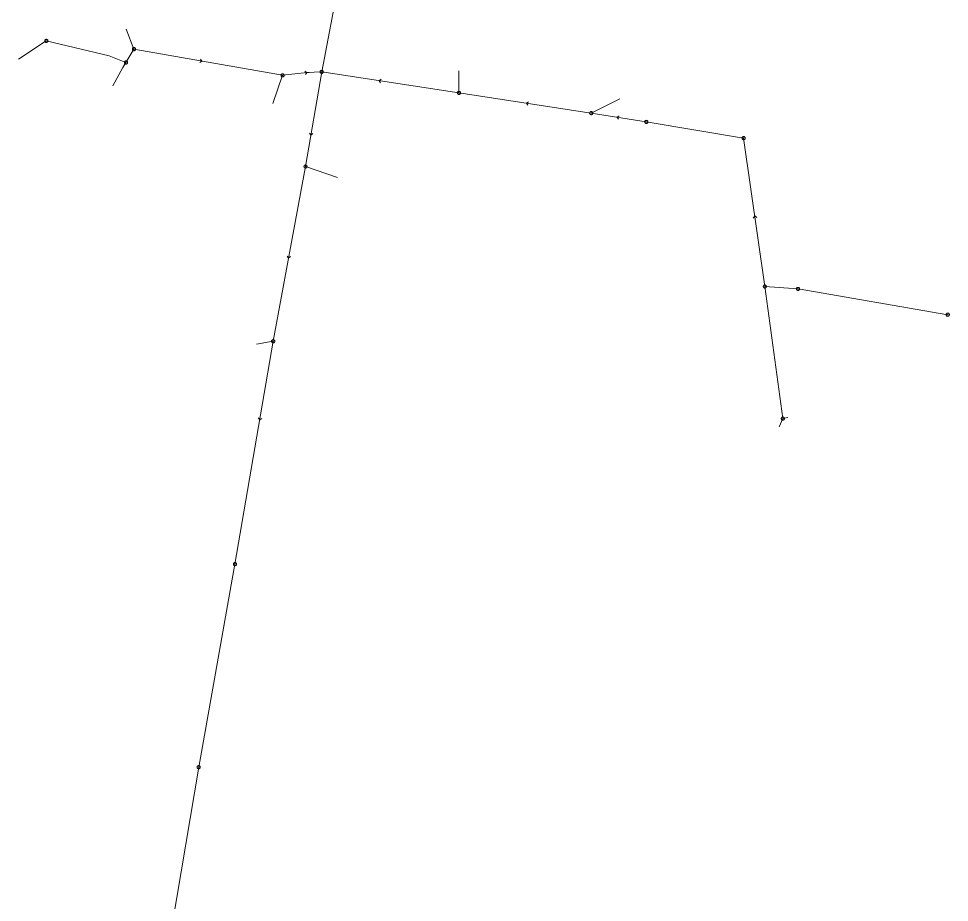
# Model space of a CAD drawing. Header units: metres. Extents: x 25504150 to 25508618, y 6694193 to 6702753.
# Drawn here: x 25505781 to 25506053.6, y 6697290.7 to 6697549.7 of the extents above; entities that cross this region are included whole.
import ezdxf

# ---------------------------------------------------------------- set-up
doc = ezdxf.new("R2010")
doc.units = ezdxf.units.M
for name, pattern in [('Sewer_node', [0]), ('Viemariputket', [0]), ('Viemarivarusteet', [0])]:
    doc.linetypes.add(name, pattern=pattern)
for name, color, linetype, lineweight in [('Sewer_node', 7, 'Sewer_node', 0), ('Viemariputket', 7, 'Viemariputket', 0), ('Viemarivarusteet', 7, 'Viemarivarusteet', 0)]:
    doc.layers.add(name, color=color, linetype=linetype, lineweight=lineweight)

msp = doc.modelspace()

# ---------------------------------------------------------------- linework, layer by layer
at = {"layer": 'Sewer_node', "color": 46, "linetype": 'Continuous', "true_color": 0x7f5f00, "flags": 128}
for points, elevation in [([(25505789.59, 6697543.14), (25505789.58, 6697543.21), (25505789.57, 6697543.28), (25505789.54, 6697543.35), (25505789.5, 6697543.41), (25505789.46, 6697543.47), (25505789.4, 6697543.51), (25505789.34, 6697543.55), (25505789.27, 6697543.58), (25505789.2, 6697543.59), (25505789.13, 6697543.6), (25505789.06, 6697543.59), (25505788.99, 6697543.58), (25505788.92, 6697543.55), (25505788.86, 6697543.51), (25505788.8, 6697543.47), (25505788.76, 6697543.41), (25505788.72, 6697543.35), (25505788.69, 6697543.28), (25505788.68, 6697543.21), (25505788.67, 6697543.14), (25505788.68, 6697543.07), (25505788.69, 6697543), (25505788.72, 6697542.93), (25505788.76, 6697542.87), (25505788.8, 6697542.81), (25505788.86, 6697542.77), (25505788.92, 6697542.73), (25505788.99, 6697542.7), (25505789.06, 6697542.69), (25505789.13, 6697542.68), (25505789.2, 6697542.69), (25505789.27, 6697542.7), (25505789.34, 6697542.73), (25505789.4, 6697542.77), (25505789.46, 6697542.81), (25505789.5, 6697542.87), (25505789.54, 6697542.93), (25505789.57, 6697543), (25505789.58, 6697543.07)], 38.1), ([(25505815.28, 6697540.72), (25505815.27, 6697540.79), (25505815.26, 6697540.87), (25505815.23, 6697540.93), (25505815.19, 6697541), (25505815.14, 6697541.05), (25505815.09, 6697541.1), (25505815.02, 6697541.14), (25505814.96, 6697541.17), (25505814.88, 6697541.18), (25505814.81, 6697541.19), (25505814.74, 6697541.18), (25505814.66, 6697541.17), (25505814.6, 6697541.14), (25505814.53, 6697541.1), (25505814.48, 6697541.05), (25505814.43, 6697541), (25505814.39, 6697540.93), (25505814.36, 6697540.87), (25505814.35, 6697540.79), (25505814.34, 6697540.72), (25505814.35, 6697540.65), (25505814.36, 6697540.57), (25505814.39, 6697540.51), (25505814.43, 6697540.44), (25505814.48, 6697540.39), (25505814.53, 6697540.34), (25505814.6, 6697540.3), (25505814.66, 6697540.27), (25505814.74, 6697540.26), (25505814.81, 6697540.25), (25505814.88, 6697540.26), (25505814.96, 6697540.27), (25505815.02, 6697540.3), (25505815.09, 6697540.34), (25505815.14, 6697540.39), (25505815.19, 6697540.44), (25505815.23, 6697540.51), (25505815.26, 6697540.57), (25505815.27, 6697540.65)], 38.42), ([(25505812.92, 6697536.8), (25505812.91, 6697536.87), (25505812.9, 6697536.94), (25505812.87, 6697537.01), (25505812.83, 6697537.07), (25505812.79, 6697537.13), (25505812.73, 6697537.17), (25505812.67, 6697537.21), (25505812.6, 6697537.24), (25505812.53, 6697537.25), (25505812.46, 6697537.26), (25505812.39, 6697537.25), (25505812.32, 6697537.24), (25505812.25, 6697537.21), (25505812.19, 6697537.17), (25505812.13, 6697537.13), (25505812.09, 6697537.07), (25505812.05, 6697537.01), (25505812.02, 6697536.94), (25505812.01, 6697536.87), (25505812, 6697536.8), (25505812.01, 6697536.73), (25505812.02, 6697536.66), (25505812.05, 6697536.59), (25505812.09, 6697536.53), (25505812.13, 6697536.47), (25505812.19, 6697536.43), (25505812.25, 6697536.39), (25505812.32, 6697536.36), (25505812.39, 6697536.35), (25505812.46, 6697536.34), (25505812.53, 6697536.35), (25505812.6, 6697536.36), (25505812.67, 6697536.39), (25505812.73, 6697536.43), (25505812.79, 6697536.47), (25505812.83, 6697536.53), (25505812.87, 6697536.59), (25505812.9, 6697536.66), (25505812.91, 6697536.73)], 38.55), ([(25505870.26, 6697534.05), (25505870.25, 6697534.12), (25505870.24, 6697534.19), (25505870.21, 6697534.26), (25505870.17, 6697534.32), (25505870.13, 6697534.38), (25505870.07, 6697534.42), (25505870.01, 6697534.46), (25505869.94, 6697534.49), (25505869.87, 6697534.5), (25505869.8, 6697534.51), (25505869.73, 6697534.5), (25505869.66, 6697534.49), (25505869.59, 6697534.46), (25505869.53, 6697534.42), (25505869.47, 6697534.38), (25505869.43, 6697534.32), (25505869.39, 6697534.26), (25505869.36, 6697534.19), (25505869.35, 6697534.12), (25505869.34, 6697534.05), (25505869.35, 6697533.98), (25505869.36, 6697533.91), (25505869.39, 6697533.84), (25505869.43, 6697533.78), (25505869.47, 6697533.72), (25505869.53, 6697533.68), (25505869.59, 6697533.64), (25505869.66, 6697533.61), (25505869.73, 6697533.6), (25505869.8, 6697533.59), (25505869.87, 6697533.6), (25505869.94, 6697533.61), (25505870.01, 6697533.64), (25505870.07, 6697533.68), (25505870.13, 6697533.72), (25505870.17, 6697533.78), (25505870.21, 6697533.84), (25505870.24, 6697533.91), (25505870.25, 6697533.98)], 37.04), ([(25505858.8, 6697533.04), (25505858.79, 6697533.11), (25505858.78, 6697533.18), (25505858.75, 6697533.25), (25505858.71, 6697533.31), (25505858.67, 6697533.37), (25505858.61, 6697533.41), (25505858.55, 6697533.45), (25505858.48, 6697533.48), (25505858.41, 6697533.49), (25505858.34, 6697533.5), (25505858.27, 6697533.49), (25505858.2, 6697533.48), (25505858.13, 6697533.45), (25505858.07, 6697533.41), (25505858.01, 6697533.37), (25505857.97, 6697533.31), (25505857.93, 6697533.25), (25505857.9, 6697533.18), (25505857.89, 6697533.11), (25505857.88, 6697533.04), (25505857.89, 6697532.97), (25505857.9, 6697532.9), (25505857.93, 6697532.83), (25505857.97, 6697532.77), (25505858.01, 6697532.71), (25505858.07, 6697532.67), (25505858.13, 6697532.63), (25505858.2, 6697532.6), (25505858.27, 6697532.59), (25505858.34, 6697532.58), (25505858.41, 6697532.59), (25505858.48, 6697532.6), (25505858.55, 6697532.63), (25505858.61, 6697532.67), (25505858.67, 6697532.71), (25505858.71, 6697532.77), (25505858.75, 6697532.83), (25505858.78, 6697532.9), (25505858.79, 6697532.97)], 37.08), ([(25505949.19, 6697521.96), (25505949.18, 6697522.03), (25505949.17, 6697522.1), (25505949.14, 6697522.17), (25505949.1, 6697522.23), (25505949.06, 6697522.29), (25505949, 6697522.33), (25505948.94, 6697522.37), (25505948.87, 6697522.4), (25505948.8, 6697522.41), (25505948.73, 6697522.42), (25505948.66, 6697522.41), (25505948.59, 6697522.4), (25505948.52, 6697522.37), (25505948.46, 6697522.33), (25505948.4, 6697522.29), (25505948.36, 6697522.23), (25505948.32, 6697522.17), (25505948.29, 6697522.1), (25505948.28, 6697522.03), (25505948.27, 6697521.96), (25505948.28, 6697521.89), (25505948.29, 6697521.82), (25505948.32, 6697521.75), (25505948.36, 6697521.69), (25505948.4, 6697521.63), (25505948.46, 6697521.59), (25505948.52, 6697521.55), (25505948.59, 6697521.52), (25505948.66, 6697521.51), (25505948.73, 6697521.5), (25505948.8, 6697521.51), (25505948.87, 6697521.52), (25505948.94, 6697521.55), (25505949, 6697521.59), (25505949.06, 6697521.63), (25505949.1, 6697521.69), (25505949.14, 6697521.75), (25505949.17, 6697521.82), (25505949.18, 6697521.89)], 38.33), ([(25505965.32, 6697519.4), (25505965.31, 6697519.47), (25505965.3, 6697519.54), (25505965.27, 6697519.61), (25505965.23, 6697519.67), (25505965.19, 6697519.73), (25505965.13, 6697519.77), (25505965.07, 6697519.81), (25505965, 6697519.84), (25505964.93, 6697519.85), (25505964.86, 6697519.86), (25505964.79, 6697519.85), (25505964.72, 6697519.84), (25505964.65, 6697519.81), (25505964.59, 6697519.77), (25505964.53, 6697519.73), (25505964.49, 6697519.67), (25505964.45, 6697519.61), (25505964.42, 6697519.54), (25505964.41, 6697519.47), (25505964.4, 6697519.4), (25505964.41, 6697519.33), (25505964.42, 6697519.26), (25505964.45, 6697519.19), (25505964.49, 6697519.13), (25505964.53, 6697519.07), (25505964.59, 6697519.03), (25505964.65, 6697518.99), (25505964.72, 6697518.96), (25505964.79, 6697518.95), (25505964.86, 6697518.94), (25505964.93, 6697518.95), (25505965, 6697518.96), (25505965.07, 6697518.99), (25505965.13, 6697519.03), (25505965.19, 6697519.07), (25505965.23, 6697519.13), (25505965.27, 6697519.19), (25505965.3, 6697519.26), (25505965.31, 6697519.33)], 38.91), ([(25505993.83, 6697514.64), (25505993.82, 6697514.71), (25505993.81, 6697514.78), (25505993.78, 6697514.85), (25505993.74, 6697514.91), (25505993.7, 6697514.97), (25505993.64, 6697515.01), (25505993.58, 6697515.05), (25505993.51, 6697515.08), (25505993.44, 6697515.09), (25505993.37, 6697515.1), (25505993.3, 6697515.09), (25505993.23, 6697515.08), (25505993.16, 6697515.05), (25505993.1, 6697515.01), (25505993.04, 6697514.97), (25505993, 6697514.91), (25505992.96, 6697514.85), (25505992.93, 6697514.78), (25505992.92, 6697514.71), (25505992.91, 6697514.64), (25505992.92, 6697514.57), (25505992.93, 6697514.5), (25505992.96, 6697514.43), (25505993, 6697514.37), (25505993.04, 6697514.31), (25505993.1, 6697514.27), (25505993.16, 6697514.23), (25505993.23, 6697514.2), (25505993.3, 6697514.19), (25505993.37, 6697514.18), (25505993.44, 6697514.19), (25505993.51, 6697514.2), (25505993.58, 6697514.23), (25505993.64, 6697514.27), (25505993.7, 6697514.31), (25505993.74, 6697514.37), (25505993.78, 6697514.43), (25505993.81, 6697514.5), (25505993.82, 6697514.57)], 39.39), ([(25505865.52, 6697506.32), (25505865.51, 6697506.39), (25505865.5, 6697506.46), (25505865.47, 6697506.53), (25505865.43, 6697506.59), (25505865.39, 6697506.65), (25505865.33, 6697506.69), (25505865.27, 6697506.73), (25505865.2, 6697506.76), (25505865.13, 6697506.77), (25505865.06, 6697506.78), (25505864.99, 6697506.77), (25505864.92, 6697506.76), (25505864.85, 6697506.73), (25505864.79, 6697506.69), (25505864.73, 6697506.65), (25505864.69, 6697506.59), (25505864.65, 6697506.53), (25505864.62, 6697506.46), (25505864.61, 6697506.39), (25505864.6, 6697506.32), (25505864.61, 6697506.25), (25505864.62, 6697506.18), (25505864.65, 6697506.11), (25505864.69, 6697506.05), (25505864.73, 6697505.99), (25505864.79, 6697505.95), (25505864.85, 6697505.91), (25505864.92, 6697505.88), (25505864.99, 6697505.87), (25505865.06, 6697505.86), (25505865.13, 6697505.87), (25505865.2, 6697505.88), (25505865.27, 6697505.91), (25505865.33, 6697505.95), (25505865.39, 6697505.99), (25505865.43, 6697506.05), (25505865.47, 6697506.11), (25505865.5, 6697506.18), (25505865.51, 6697506.25)], 36.98), ([(25506000.04, 6697471.16), (25506000.03, 6697471.23), (25506000.02, 6697471.3), (25505999.99, 6697471.37), (25505999.95, 6697471.43), (25505999.91, 6697471.49), (25505999.85, 6697471.53), (25505999.79, 6697471.57), (25505999.72, 6697471.6), (25505999.65, 6697471.61), (25505999.58, 6697471.62), (25505999.51, 6697471.61), (25505999.44, 6697471.6), (25505999.37, 6697471.57), (25505999.31, 6697471.53), (25505999.25, 6697471.49), (25505999.21, 6697471.43), (25505999.17, 6697471.37), (25505999.14, 6697471.3), (25505999.13, 6697471.23), (25505999.12, 6697471.16), (25505999.13, 6697471.09), (25505999.14, 6697471.02), (25505999.17, 6697470.95), (25505999.21, 6697470.89), (25505999.25, 6697470.83), (25505999.31, 6697470.79), (25505999.37, 6697470.75), (25505999.44, 6697470.72), (25505999.51, 6697470.71), (25505999.58, 6697470.7), (25505999.65, 6697470.71), (25505999.72, 6697470.72), (25505999.79, 6697470.75), (25505999.85, 6697470.79), (25505999.91, 6697470.83), (25505999.95, 6697470.89), (25505999.99, 6697470.95), (25506000.02, 6697471.02), (25506000.03, 6697471.09)], 42.76), ([(25506009.76, 6697470.46), (25506009.75, 6697470.53), (25506009.74, 6697470.6), (25506009.71, 6697470.67), (25506009.67, 6697470.73), (25506009.63, 6697470.79), (25506009.57, 6697470.83), (25506009.51, 6697470.87), (25506009.44, 6697470.9), (25506009.37, 6697470.91), (25506009.3, 6697470.92), (25506009.23, 6697470.91), (25506009.16, 6697470.9), (25506009.09, 6697470.87), (25506009.03, 6697470.83), (25506008.97, 6697470.79), (25506008.93, 6697470.73), (25506008.89, 6697470.67), (25506008.86, 6697470.6), (25506008.85, 6697470.53), (25506008.84, 6697470.46), (25506008.85, 6697470.39), (25506008.86, 6697470.32), (25506008.89, 6697470.25), (25506008.93, 6697470.19), (25506008.97, 6697470.13), (25506009.03, 6697470.09), (25506009.09, 6697470.05), (25506009.16, 6697470.02), (25506009.23, 6697470.01), (25506009.3, 6697470), (25506009.37, 6697470.01), (25506009.44, 6697470.02), (25506009.51, 6697470.05), (25506009.57, 6697470.09), (25506009.63, 6697470.13), (25506009.67, 6697470.19), (25506009.71, 6697470.25), (25506009.74, 6697470.32), (25506009.75, 6697470.39)], 43.82), ([(25506053.62, 6697462.9), (25506053.61, 6697462.97), (25506053.6, 6697463.05), (25506053.57, 6697463.11), (25506053.53, 6697463.18), (25506053.48, 6697463.23), (25506053.43, 6697463.28), (25506053.36, 6697463.32), (25506053.3, 6697463.35), (25506053.22, 6697463.36), (25506053.15, 6697463.37), (25506053.08, 6697463.36), (25506053, 6697463.35), (25506052.94, 6697463.32), (25506052.87, 6697463.28), (25506052.82, 6697463.23), (25506052.77, 6697463.18), (25506052.73, 6697463.11), (25506052.7, 6697463.05), (25506052.69, 6697462.97), (25506052.68, 6697462.9), (25506052.69, 6697462.83), (25506052.7, 6697462.75), (25506052.73, 6697462.69), (25506052.77, 6697462.62), (25506052.82, 6697462.57), (25506052.87, 6697462.52), (25506052.94, 6697462.48), (25506053, 6697462.45), (25506053.08, 6697462.44), (25506053.15, 6697462.43), (25506053.22, 6697462.44), (25506053.3, 6697462.45), (25506053.36, 6697462.48), (25506053.43, 6697462.52), (25506053.48, 6697462.57), (25506053.53, 6697462.62), (25506053.57, 6697462.69), (25506053.6, 6697462.75), (25506053.61, 6697462.83)], 44.05), ([(25505856.05, 6697455.12), (25505856.04, 6697455.19), (25505856.03, 6697455.27), (25505856, 6697455.33), (25505855.96, 6697455.4), (25505855.91, 6697455.45), (25505855.86, 6697455.5), (25505855.79, 6697455.54), (25505855.73, 6697455.57), (25505855.65, 6697455.58), (25505855.58, 6697455.59), (25505855.51, 6697455.58), (25505855.43, 6697455.57), (25505855.37, 6697455.54), (25505855.3, 6697455.5), (25505855.25, 6697455.45), (25505855.2, 6697455.4), (25505855.16, 6697455.33), (25505855.13, 6697455.27), (25505855.12, 6697455.19), (25505855.11, 6697455.12), (25505855.12, 6697455.05), (25505855.13, 6697454.97), (25505855.16, 6697454.91), (25505855.2, 6697454.84), (25505855.25, 6697454.79), (25505855.3, 6697454.74), (25505855.37, 6697454.7), (25505855.43, 6697454.67), (25505855.51, 6697454.66), (25505855.58, 6697454.65), (25505855.65, 6697454.66), (25505855.73, 6697454.67), (25505855.79, 6697454.7), (25505855.86, 6697454.74), (25505855.91, 6697454.79), (25505855.96, 6697454.84), (25505856, 6697454.91), (25505856.03, 6697454.97), (25505856.04, 6697455.05)], 37.12), ([(25506005.31, 6697432.47), (25506005.3, 6697432.54), (25506005.29, 6697432.61), (25506005.26, 6697432.68), (25506005.22, 6697432.74), (25506005.18, 6697432.8), (25506005.12, 6697432.84), (25506005.06, 6697432.88), (25506004.99, 6697432.91), (25506004.92, 6697432.92), (25506004.85, 6697432.93), (25506004.78, 6697432.92), (25506004.71, 6697432.91), (25506004.64, 6697432.88), (25506004.58, 6697432.84), (25506004.52, 6697432.8), (25506004.48, 6697432.74), (25506004.44, 6697432.68), (25506004.41, 6697432.61), (25506004.4, 6697432.54), (25506004.39, 6697432.47), (25506004.4, 6697432.4), (25506004.41, 6697432.33), (25506004.44, 6697432.26), (25506004.48, 6697432.2), (25506004.52, 6697432.14), (25506004.58, 6697432.1), (25506004.64, 6697432.06), (25506004.71, 6697432.03), (25506004.78, 6697432.02), (25506004.85, 6697432.01), (25506004.92, 6697432.02), (25506004.99, 6697432.03), (25506005.06, 6697432.06), (25506005.12, 6697432.1), (25506005.18, 6697432.14), (25506005.22, 6697432.2), (25506005.26, 6697432.26), (25506005.29, 6697432.33), (25506005.3, 6697432.4)], 43.07), ([(25505844.85, 6697389.82), (25505844.84, 6697389.89), (25505844.83, 6697389.96), (25505844.8, 6697390.03), (25505844.76, 6697390.09), (25505844.72, 6697390.15), (25505844.66, 6697390.19), (25505844.6, 6697390.23), (25505844.53, 6697390.26), (25505844.46, 6697390.27), (25505844.39, 6697390.28), (25505844.32, 6697390.27), (25505844.25, 6697390.26), (25505844.18, 6697390.23), (25505844.12, 6697390.19), (25505844.06, 6697390.15), (25505844.02, 6697390.09), (25505843.98, 6697390.03), (25505843.95, 6697389.96), (25505843.94, 6697389.89), (25505843.93, 6697389.82), (25505843.94, 6697389.75), (25505843.95, 6697389.68), (25505843.98, 6697389.61), (25505844.02, 6697389.55), (25505844.06, 6697389.49), (25505844.12, 6697389.45), (25505844.18, 6697389.41), (25505844.25, 6697389.38), (25505844.32, 6697389.37), (25505844.39, 6697389.36), (25505844.46, 6697389.37), (25505844.53, 6697389.38), (25505844.6, 6697389.41), (25505844.66, 6697389.45), (25505844.72, 6697389.49), (25505844.76, 6697389.55), (25505844.8, 6697389.61), (25505844.83, 6697389.68), (25505844.84, 6697389.75)], 37.61), ([(25505834.24, 6697330.33), (25505834.23, 6697330.4), (25505834.22, 6697330.47), (25505834.19, 6697330.54), (25505834.15, 6697330.6), (25505834.11, 6697330.66), (25505834.05, 6697330.7), (25505833.99, 6697330.74), (25505833.92, 6697330.77), (25505833.85, 6697330.78), (25505833.78, 6697330.79), (25505833.71, 6697330.78), (25505833.64, 6697330.77), (25505833.57, 6697330.74), (25505833.51, 6697330.7), (25505833.45, 6697330.66), (25505833.41, 6697330.6), (25505833.37, 6697330.54), (25505833.34, 6697330.47), (25505833.33, 6697330.4), (25505833.32, 6697330.33), (25505833.33, 6697330.26), (25505833.34, 6697330.19), (25505833.37, 6697330.12), (25505833.41, 6697330.06), (25505833.45, 6697330), (25505833.51, 6697329.96), (25505833.57, 6697329.92), (25505833.64, 6697329.89), (25505833.71, 6697329.88), (25505833.78, 6697329.87), (25505833.85, 6697329.88), (25505833.92, 6697329.89), (25505833.99, 6697329.92), (25505834.05, 6697329.96), (25505834.11, 6697330), (25505834.15, 6697330.06), (25505834.19, 6697330.12), (25505834.22, 6697330.19), (25505834.23, 6697330.26)], 37.82)]:
    msp.add_lwpolyline(points, close=True, dxfattribs=dict(at, elevation=elevation))
for points in [[(25505834.1, 6697536.76), (25505834.7, 6697537.21), (25505834.26, 6697537.81)], [(25505865, 6697533.25), (25505865.45, 6697533.85), (25505864.87, 6697534.3)], [(25505887.19, 6697531.93), (25505886.6, 6697531.47), (25505887.04, 6697530.88)], [(25505930.35, 6697525.32), (25505929.75, 6697524.87), (25505930.19, 6697524.27)], [(25505956.93, 6697521.2), (25505956.33, 6697520.75), (25505956.76, 6697520.15)], [(25505866.18, 6697516.12), (25505866.63, 6697515.52), (25505867.23, 6697515.95)], [(25505997.23, 6697491.38), (25505996.62, 6697491.83), (25505996.18, 6697491.23)], [(25505859.65, 6697480.09), (25505860.09, 6697479.48), (25505860.7, 6697479.91)], [(25505851.18, 6697432.68), (25505851.63, 6697432.08), (25505852.23, 6697432.52)]]:
    msp.add_lwpolyline(points, dxfattribs=at)
msp.add_lwpolyline([(25505910.46, 6697527.89), (25505910.45, 6697527.96), (25505910.44, 6697528.03), (25505910.41, 6697528.1), (25505910.37, 6697528.16), (25505910.33, 6697528.22), (25505910.27, 6697528.26), (25505910.21, 6697528.3), (25505910.14, 6697528.33), (25505910.07, 6697528.34), (25505910, 6697528.35), (25505909.93, 6697528.34), (25505909.86, 6697528.33), (25505909.79, 6697528.3), (25505909.73, 6697528.26), (25505909.67, 6697528.22), (25505909.63, 6697528.16), (25505909.59, 6697528.1), (25505909.56, 6697528.03), (25505909.55, 6697527.96), (25505909.54, 6697527.89), (25505909.55, 6697527.82), (25505909.56, 6697527.75), (25505909.59, 6697527.68), (25505909.63, 6697527.62), (25505909.67, 6697527.56), (25505909.73, 6697527.52), (25505909.79, 6697527.48), (25505909.86, 6697527.45), (25505909.93, 6697527.44), (25505910, 6697527.43), (25505910.07, 6697527.44), (25505910.14, 6697527.45), (25505910.21, 6697527.48), (25505910.27, 6697527.52), (25505910.33, 6697527.56), (25505910.37, 6697527.62), (25505910.41, 6697527.68), (25505910.44, 6697527.75), (25505910.45, 6697527.82)], close=True, dxfattribs=at)
at = {"layer": 'Viemariputket', "color": 1, "linetype": 'Continuous', "lineweight": 15}
for p, q in [((25505869.8, 6697534.05), (25505876.9, 6697571.52)), ((25505814.81, 6697540.72), (25505812.51, 6697546.57)), ((25505789.13, 6697543.14, 36.6), (25505781.03, 6697537.78, 36.84)), ((25505814.81, 6697540.72), (25505812.46, 6697536.8, 36.46)), ((25505858.34, 6697533.04), (25505814.81, 6697540.72)), ((25505865.06, 6697506.32, 34.23), (25505869.8, 6697534.05)), ((25505869.8, 6697534.05), (25505910, 6697527.89)), ((25505910, 6697527.89, 35.28), (25505909.93, 6697534.35, 35.34)), ((25505858.34, 6697533.04), (25505855.51, 6697524.78)), ((25505910, 6697527.89), (25505948.73, 6697521.96)), ((25505948.73, 6697521.96), (25505957.06, 6697526.11)), ((25505948.73, 6697521.96), (25505964.86, 6697519.4)), ((25505964.86, 6697519.4), (25505993.37, 6697514.64)), ((25505993.37, 6697514.64, 37.21), (25505999.58, 6697471.16, 37.82)), ((25505855.58, 6697455.12), (25505865.06, 6697506.32, 34.23)), ((25505865.06, 6697506.32, 35.82), (25505874.42, 6697503.1, 35.95)), ((25505999.58, 6697471.16, 37.86), (25506004.85, 6697432.47, 38.14)), ((25505999.58, 6697471.16), (25506009.3, 6697470.46)), ((25506009.3, 6697470.46), (25506053.15, 6697462.9)), ((25505844.39, 6697389.82), (25505855.58, 6697455.12)), ((25505855.58, 6697455.12), (25505850.69, 6697454.22)), ((25506004.85, 6697432.47, 38.22), (25506006.27, 6697432.77)), ((25506004.85, 6697432.47, 40.06), (25506003.76, 6697430.01)), ((25505833.78, 6697330.33), (25505844.39, 6697389.82)), ((25505823.81, 6697271.16), (25505833.78, 6697330.33))]:
    msp.add_line(p, q, dxfattribs=at)
at = {"layer": 'Viemariputket', "color": 1, "linetype": 'Continuous', "lineweight": 15, "flags": 128}
msp.add_lwpolyline([(25505858.34, 6697533.04), (25505865.57, 6697533.86), (25505866.09, 6697533.91), (25505867.59, 6697533.99), (25505869.8, 6697534.05)], dxfattribs=at)
at = {"layer": 'Viemariputket', "color": 1, "linetype": 'Continuous', "lineweight": 15}
for points in [[(25505812.46, 6697536.8, 36.46), (25505807.55, 6697538.75, 36.76), (25505789.13, 6697543.14, 36.6)], [(25505812.46, 6697536.8, 36.46), (25505811.6, 6697535.3, 0), (25505808.58, 6697529.99, 0)]]:
    msp.add_polyline3d(points, dxfattribs=at)
at = {"layer": 'Viemarivarusteet', "color": 1}
for p in [(25505789.13, 6697543.14, 38.1), (25505814.81, 6697540.72, 38.42), (25505812.46, 6697536.8, 38.55), (25505869.8, 6697534.05, 37.04), (25505858.34, 6697533.04, 37.08), (25505910, 6697527.89), (25505948.73, 6697521.96, 38.33), (25505964.86, 6697519.4, 38.91), (25505993.37, 6697514.64, 39.39), (25505865.06, 6697506.32, 36.98), (25505999.58, 6697471.16, 42.76), (25506009.3, 6697470.46, 43.82), (25506053.15, 6697462.9, 44.05), (25505855.58, 6697455.12, 37.12), (25506004.85, 6697432.47, 43.07), (25505844.39, 6697389.82, 37.61), (25505833.78, 6697330.33, 37.82)]:
    msp.add_point(p, dxfattribs=at)

doc.saveas('drawing.dxf')
